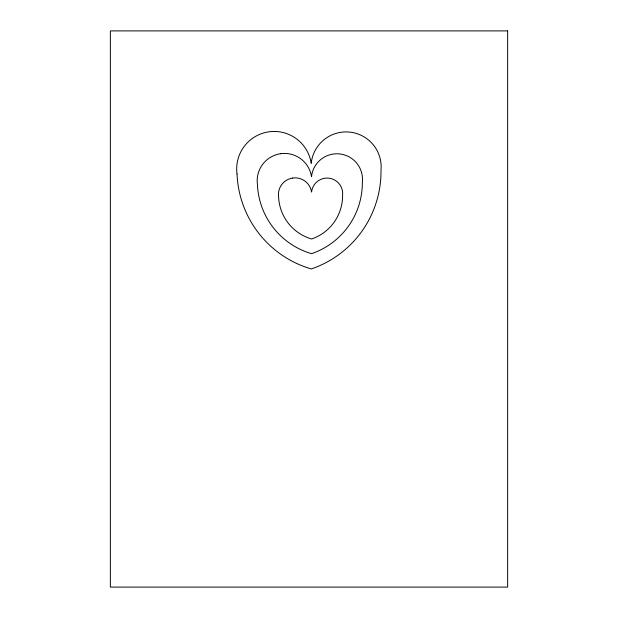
<?xml version="1.0" encoding="UTF-8"?>
<svg xmlns="http://www.w3.org/2000/svg" width="618" height="618" viewBox="0 0 618 618"><rect width="100%" height="100%" fill="white"/><g stroke="black" fill="none" stroke-linecap="round" stroke-linejoin="round"><path stroke-width="0.93" d="M507.641 30.9L110.359 30.9L110.359 587.1L507.641 587.1L507.641 30.9M237.034 173.99A103.33 103.33 0 0 0 311.279 268.954A102.897 102.897 0 0 0 380.989 170.614A35.079 35.079 0 0 0 349.726 132.105A35.079 35.079 0 0 0 311.209 163.368A37.466 37.466 0 0 0 268.845 131.827A37.466 37.466 0 0 0 237.034 173.99M280.618 153.712A27.308 27.308 0 0 0 257.436 184.45A75.311 75.311 0 0 0 311.549 253.666A75.002 75.002 0 0 0 362.357 181.986A25.57 25.57 0 0 0 339.568 153.913A25.57 25.57 0 0 0 311.503 176.702A27.308 27.308 0 0 0 280.618 153.712M292.731 178.03A16.655 16.655 0 0 0 278.587 196.779A45.941 45.941 0 0 0 311.596 239.004A45.747 45.747 0 0 0 342.588 195.28A15.597 15.597 0 0 0 328.691 178.154A15.597 15.597 0 0 0 311.565 192.059A16.655 16.655 0 0 0 292.731 178.03"/></g></svg>
